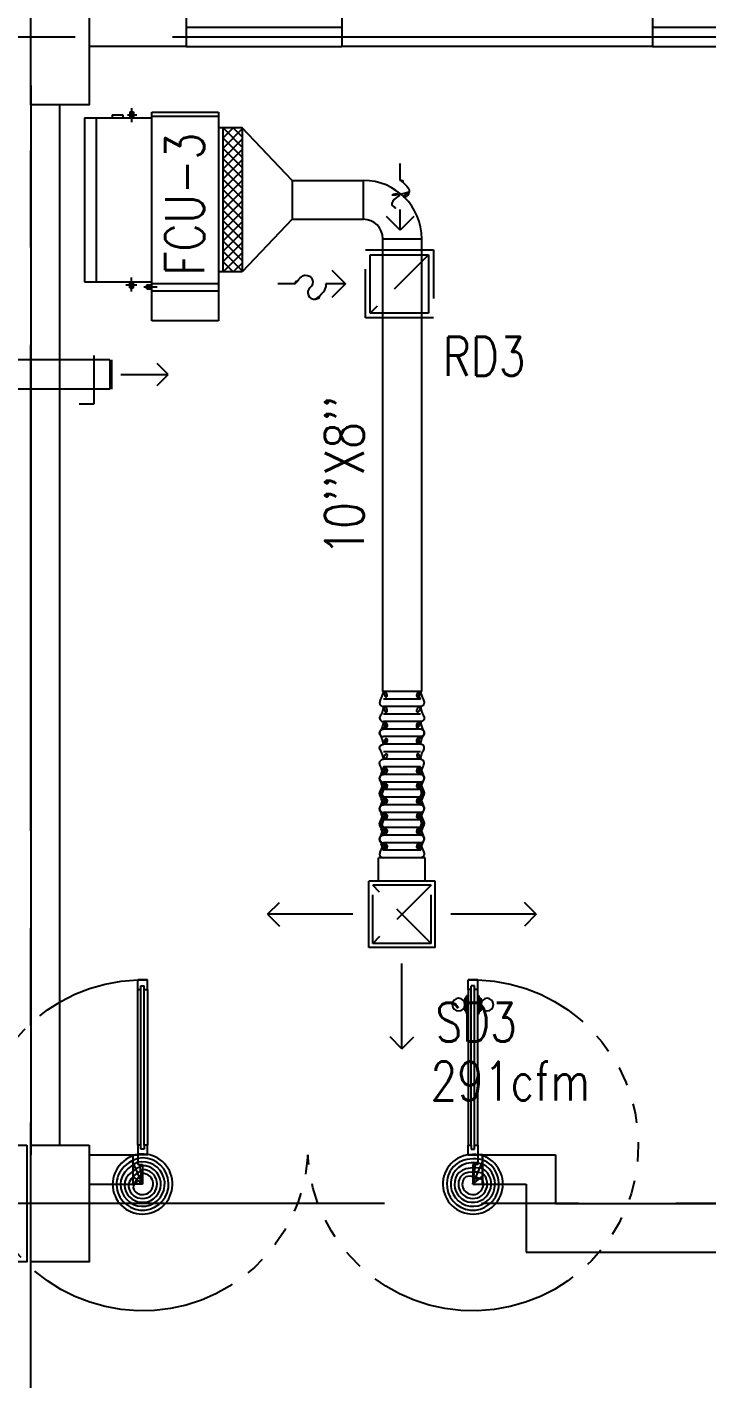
# Model space of a CAD drawing. Extents: x 417866029 to 417866302, y 43498040 to 43498122.
# Drawn here: x 417866072.73 to 417866076.23, y 43498077 to 43498083.96 of the extents above; entities that cross this region are included whole.
import ezdxf

# ---------------------------------------------------------------- set-up
doc = ezdxf.new("R2010")
doc.units = 0
doc.header["$MEASUREMENT"] = 0
doc.linetypes.add('CENTERX2', pattern=[4, 2.5, -0.5, 0.5, -0.5])
doc.linetypes.add('HIDDEN', pattern=[0.375, 0.25, -0.125])
doc.layers.get('0').update_dxf_attribs({"linetype": 'CONTINUOUS'})
for name, color, linetype in [('AXES', 11, 'CENTERX2'), ('COL', 7, 'CONTINUOUS'), ('DOOR', 9, 'CONTINUOUS'), ('DUCT', 6, 'CONTINUOUS'), ('FCU', 6, 'CONTINUOUS'), ('HAT', 11, 'CONTINUOUS'), ('M-AC-FLEX', 7, 'CONTINUOUS'), ('M-EGU.', 2, 'CONTINUOUS'), ('M-TEXT', 2, 'CONTINUOUS'), ('WALL', 9, 'CONTINUOUS'), ('WIN', 9, 'CONTINUOUS')]:
    doc.layers.add(name, color=color, linetype=linetype)
doc.styles.add('ROMANS', font='ROMANS.shx', dxfattribs={"width": 0.6})

# ---------------------------------------------------------------- blocks, each defined once
blk = doc.blocks.new('A$C272A55A0')
at = {"layer": 'DOOR', "color": 0, "linetype": 'ByBlock'}
for p, q in [((-0.0001203324354719371, 900.3541752648598), (-0.0001203324500238523, 1050.354175264831)), ((49.99987966756453, 1050.354175264918), (-0.0001203324354719371, 1050.354175264918)), ((49.99987966756453, 950.354175264918), (49.99987966756453, 1050.354175264918)), ((1749.999879667535, 950.354175264918), (1749.999879667535, 1050.354175264918)), ((1749.999879667535, 1050.354175264918), (1799.999879667535, 1050.354175264918)), ((1799.999879667535, 1050.354175264918), (1799.999879667535, 900.354175264918)), ((24.99987966756453, 950.354175264918), (49.99987966756453, 950.354175264918)), ((24.99987966756453, 900.354175264918), (24.99987966756453, 950.354175264918)), ((1774.999879667535, 950.354175264918), (1749.999879667535, 950.354175264918)), ((1774.999879667535, 900.354175264918), (1774.999879667535, 950.354175264918)), ((-0.0001203324354719371, 900.354175264918), (24.99987966756453, 900.354175264918)), ((74.99987966756453, 900.354175264918), (24.99987966756453, 900.354175264918)), ((24.99987966756453, 850.354175264918), (24.99987966756453, 900.354175264918)), ((41.99987966756453, 850.354175264918), (24.99987966756453, 850.354175264918)), ((57.99987966756453, 870.354175264918), (41.99987966756453, 870.354175264918)), ((41.99987966756453, 870.354175264918), (41.99987966756453, 850.354175264918)), ((57.99987966756453, 850.354175264918), (57.99987966756453, 870.354175264918)), ((74.99987966756453, 850.354175264918), (57.99987966756453, 850.354175264918)), ((74.99987966756453, 900.354175264918), (74.99987966756453, 850.354175264918)), ((1724.999879667535, 900.354175264918), (1774.999879667535, 900.354175264918)), ((1724.999879667535, 900.354175264918), (1724.999879667535, 850.354175264918)), ((1724.999879667535, 850.354175264918), (1741.999879667535, 850.354175264918)), ((1741.999879667535, 870.354175264918), (1757.999879667535, 870.354175264918)), ((1741.999879667535, 850.354175264918), (1741.999879667535, 870.354175264918)), ((1757.999879667535, 870.354175264918), (1757.999879667535, 850.354175264918)), ((1757.999879667535, 850.354175264918), (1774.999879667535, 850.354175264918)), ((1799.999879667535, 900.354175264918), (1774.999879667535, 900.354175264918)), ((1774.999879667535, 850.354175264918), (1774.999879667535, 900.354175264918)), ((1717.799879667495, 160.1117180435103), (1708.799879667495, 160.1117180435103)), ((1708.799879667495, 95.31171804352198), (1708.799879667495, 160.1117180435103)), ((1724.999879667535, 172.7117180435162), (1717.799879667495, 172.7117180435162)), ((1717.799879667495, 172.7117180435162), (1717.799879667495, 82.71171804351616)), ((1717.799879667495, 95.31171804352198), (1717.799879667495, 160.1117180435103)), ((1774.999879667535, 172.7117180435162), (1782.199879667576, 172.7117180435162)), ((1782.199879667576, 172.7117180435162), (1782.199879667576, 82.71171804351616)), ((1782.199879667576, 160.1117180435103), (1791.199879667576, 160.1117180435103)), ((1782.199879667576, 95.31171804352198), (1782.199879667576, 160.1117180435103)), ((1791.199879667576, 95.31171804352198), (1791.199879667576, 160.1117180435103)), ((1717.799879667495, 95.31171804352198), (1708.799879667495, 95.31171804352198)), ((1724.999879667535, 82.71171804351616), (1717.799879667495, 82.71171804351616)), ((1774.999879667535, 82.71171804351616), (1782.199879667576, 82.71171804351616)), ((1782.199879667576, 95.31171804352198), (1791.199879667576, 95.31171804352198)), ((24.99987966756453, 50.35417526491801), (41.99987966753542, 50.35417526491801)), ((24.99987966756453, 50.35417526491801), (24.99987966756453, 0.3541752649180125)), ((24.99987966756453, 0.3541752649180125), (74.99987966756453, 0.3541752649180125)), ((74.99987966756453, 0.3541752649180125), (24.99987966756453, 0.3541752649180125)), ((41.99987966753542, 50.35417526491801), (41.99987966753542, 30.35417526491801)), ((41.99987966756453, 30.35417526491801), (57.99987966756453, 30.35417526491801)), ((57.99987966756453, 50.35417526491801), (74.99987966756453, 50.35417526491801)), ((57.99987966756453, 50.35417526491801), (57.99987966756453, 30.35417526491801)), ((74.99987966756453, 50.35417526491801), (74.99987966704066, 0.3541752648889087)), ((1741.999879667535, 50.35417526491801), (1724.999879667535, 50.35417526491801)), ((1724.999879667535, 50.35417526491801), (1724.999879668059, 0.3541752648889087)), ((1774.999879667535, 0.3541752649180125), (1724.999879667535, 0.3541752649180125)), ((1724.999879667535, 0.3541752649180125), (1774.999879667535, 0.3541752649180125)), ((1741.999879667535, 50.35417526491801), (1741.999879667535, 30.35417526491801)), ((1757.999879667535, 30.35417526491801), (1741.999879667535, 30.35417526491801)), ((1774.999879667535, 50.35417526491801), (1757.999879667565, 50.35417526491801)), ((1757.999879667565, 50.35417526491801), (1757.999879667565, 30.35417526491801)), ((1774.999879667535, 50.35417526491801), (1774.999879667535, 0.3541752649180125))]:
    blk.add_line(p, q, dxfattribs=at)
at = {"layer": 'DOOR', "color": 9, "linetype": 'ByBlock'}
for p, q in [((49.99987966756453, 1050.354175264918), (-0.0001203324354719371, 1010.208440949064)), ((49.99987966756453, 1050.354175264918), (-0.0001203324354719371, 936.6442452724732)), ((49.99987966756453, 1050.354175264918), (36.64259362407029, 950.354175264918)), ((1749.999879667535, 1050.354175264918), (1799.999879667535, 1010.208440949064)), ((1749.999879667535, 1050.354175264918), (1799.999879667535, 936.6442452724732)), ((1749.999879667535, 1050.354175264918), (1763.35716571103, 950.354175264918))]:
    blk.add_line(p, q, dxfattribs=at)
at = {"layer": 'DOOR', "linetype": 'ByBlock'}
for p, q in [((24.99987966756453, 850.354175264918), (24.99987966756453, 50.35417526491801)), ((41.99987966756453, 850.354175264918), (41.99987966753542, 50.35417526491801)), ((57.99987966756453, 850.354175264918), (57.99987966756453, 50.35417526491801)), ((74.99987966756453, 50.35417526491801), (74.99987966756453, 850.354175264918)), ((1724.999879667535, 50.35417526491801), (1724.999879667535, 850.354175264918)), ((1741.999879667535, 850.354175264918), (1741.999879667535, 50.35417526491801)), ((1757.999879667535, 850.354175264918), (1757.999879667565, 50.35417526491801)), ((1774.999879667535, 850.354175264918), (1774.999879667535, 50.35417526491801))]:
    blk.add_line(p, q, dxfattribs=at)
at = {"layer": 'DOOR', "color": 0, "linetype": 'ByBlock'}
for centre in [(1676.468935452576, 127.7117180435162), (1823.530823882553, 127.7117180435162)]:
    blk.add_circle(centre, 32.39999999998526, dxfattribs=at)
at = {"layer": 'DOOR', "color": 9, "linetype": 'ByBlock'}
for centre, radius, start, end in [((49.99987966756453, 1050.354175264918), 34.40195781277725, 180, 270), ((49.99987966756453, 1050.354175264918), 14.40195781277725, 180, 270), ((1749.999879667535, 1050.354175264918), 14.40195781277725, 270, 0), ((1749.999879667535, 1050.354175264918), 34.40195781277725, 270, 0), ((49.99987966756453, 1050.354175264918), 54.40195781277725, 203.2073828919769, 270), ((49.99987966756453, 1050.354175264918), 74.40195781277725, 227.7764264168309, 270), ((1749.999879667535, 1050.354175264918), 54.40195781277725, 270, 336.7926171080232), ((1749.999879667535, 1050.354175264918), 74.40195781277725, 270, 312.2235735831691), ((49.99987966756453, 1050.354175264918), 94.40195781277725, 238.0181880330829, 270), ((49.99987966756453, 1050.354175264918), 114.4019578127773, 244.083841882062, 257.3774258712915), ((49.99987966756453, 1050.354175264918), 134.4019578127773, 248.1598493930308, 259.2800236451595), ((49.99987966756453, 1050.354175264918), 154.4019578127773, 251.1052885492919, 256.2857707775486), ((1749.999879667535, 1050.354175264918), 94.40195781277725, 270, 301.9818119669171), ((1749.999879667535, 1050.354175264918), 114.4019578127773, 282.6225741287084, 295.916158117938), ((1749.999879667535, 1050.354175264918), 134.4019578127773, 280.7199763548405, 291.8401506069692), ((1749.999879667535, 1050.354175264918), 154.4019578127773, 283.7142292224514, 288.8947114507081)]:
    blk.add_arc(centre, radius, start, end, dxfattribs=at)
at = {"layer": 'DOOR', "linetype": 'HIDDEN', "ltscale": 0.5}
for centre, radius, start, end in [((49.99987966756453, 851.395841931575), 851.4087845464003, 268.3173765331032, 3.296482377102192), ((1749.999879667521, 851.3958419315459), 851.4087845463584, 176.7035176228957, 271.6826234668978)]:
    blk.add_arc(centre, radius, start, end, dxfattribs=at)
at = {"layer": 'WALL', "linetype": 'ByBlock'}
blk.add_line((1799.999879667565, 900.3541752650344), (1799.99987966755, 1050.354175265005), dxfattribs=at)
blk = doc.blocks.new('*X42')
at = {"color": 0}
for p, q in [((16890.47746209932, -2466.570672882412), (16943.4517006644, -2413.596434317336)), ((16890.47746209932, -2519.603681471403), (16990.47746209933, -2419.603681471401)), ((16990.47746209933, -2512.466117304769), (16891.6077791119, -2413.596434317336)), ((16990.47746209933, -2459.433108715778), (16944.64078770089, -2413.596434317336)), ((16990.47746209933, -2565.49912589376), (16890.47746209932, -2465.499125893757)), ((16890.47746209932, -2572.636690060394), (16990.47746209933, -2472.636690060392)), ((16990.47746209933, -2618.532134482751), (16890.47746209932, -2518.532134482748)), ((16890.47746209932, -2625.669698649385), (16990.47746209933, -2525.669698649383)), ((16990.47746209933, -2671.565143071742), (16890.47746209932, -2571.565143071739)), ((16890.47746209932, -2678.702707238376), (16990.47746209933, -2578.702707238374)), ((16990.47746209933, -2724.598151660733), (16890.47746209932, -2624.59815166073)), ((16890.47746209932, -2731.735715827367), (16990.47746209933, -2631.735715827365)), ((16990.47746209933, -2777.631160249724), (16890.47746209932, -2677.631160249721)), ((16890.47746209932, -2784.768724416358), (16990.47746209933, -2684.768724416357)), ((16990.47746209933, -2830.664168838715), (16890.47746209932, -2730.664168838713)), ((16890.47746209932, -2837.801733005349), (16990.47746209933, -2737.801733005348)), ((16990.47746209933, -2883.697177427706), (16890.47746209932, -2783.697177427704)), ((16890.47746209932, -2890.83474159434), (16990.47746209933, -2790.834741594339)), ((16990.47746209933, -2936.730186016697), (16890.47746209932, -2836.730186016694)), ((16890.47746209932, -2943.867750183331), (16990.47746209933, -2843.86775018333)), ((16990.47746209933, -2989.763194605689), (16890.47746209932, -2889.763194605686)), ((16890.47746209932, -2996.900758772323), (16990.47746209933, -2896.900758772321)), ((16990.47746209933, -3042.796203194679), (16890.47746209932, -2942.796203194677)), ((16890.47746209932, -3049.933767361314), (16990.47746209933, -2949.933767361312)), ((16990.47746209933, -3095.82921178367), (16890.47746209932, -2995.829211783668)), ((16890.47746209932, -3102.966775950305), (16990.47746209933, -3002.966775950303)), ((16990.47746209933, -3148.862220372662), (16890.47746209932, -3048.862220372659)), ((16891.53081232129, -3154.946434317336), (16990.47746209933, -3055.999784539294)), ((16943.52866745501, -3154.946434317336), (16890.47746209932, -3101.89522896165)), ((16944.56382091028, -3154.946434317336), (16990.47746209933, -3109.032793128285))]:
    blk.add_line(p, q, dxfattribs=at)
blk = doc.blocks.new('WHE06')
at = {"color": 3}
for p, q in [((688.9750000238419, 621.5), (346.0749999880791, 621.5)), ((346.0749999880791, 621.5), (346.0749999880791, 469.1000000014901)), ((688.9750000238419, 469.1000000014901), (688.9750000238419, 621.5)), ((60.32499998807907, -422.25), (60.32499998807907, 422.25)), ((212.2971614003181, 437.25), (269.0589052438736, 437.25)), ((232.1000000238419, 452.25), (232.1000000238419, 422.25)), ((232.1000000238419, 452.25), (252.1000000238419, 452.25)), ((242.1000000238419, 472.1842434704304), (242.1000000238419, 399.4801759719849)), ((252.1000000238419, 452.25), (252.1000000238419, 422.25)), ((304.9940044879913, 447.6499999985099), (373.2827185988426, 447.6499999985099)), ((321.0749999880791, 457.6499999985099), (321.0749999880791, 437.6499999985099)), ((321.0749999880791, 457.6499999985099), (346.0749999880791, 457.6499999985099)), ((321.0749999880791, 437.6499999985099), (346.0749999880791, 437.6499999985099)), ((346.0749999880791, 430.4178223386407), (688.9750000238419, 430.4178223386407)), ((811.1999999880791, 370.6749999970198), (688.9750000238419, 370.6749999970198)), ((711.1999999880791, -370.6749999970198), (711.1999999880791, 370.6749999970198)), ((811.1999999880791, -370.6749999970198), (811.1999999880791, 370.6749999970198)), ((242.1000000238419, -472.1842434704304), (242.1000000238419, -399.4801759719849)), ((811.1999999880791, -370.6749999970198), (688.9750000238419, -370.6749999970198)), ((141.6357128024101, -437.25), (141.6357128024101, -422.25)), ((141.6357128024101, -437.25), (196.5700032711029, -437.25)), ((196.5700032711029, -437.25), (196.5700032711029, -422.25)), ((221.3790392279625, -437.25), (269.0589052438736, -437.25)), ((232.1000000238419, -452.25), (232.1000000238419, -422.25)), ((232.1000000238419, -452.25), (252.1000000238419, -452.25)), ((252.1000000238419, -452.25), (252.1000000238419, -422.25)), ((346.0749999880791, -430.4178223386407), (688.9750000238419, -430.4178223386407))]:
    blk.add_line(p, q, dxfattribs=at)
at = {"color": 6}
for p, q in [((0, -422.25), (0, 422.25)), ((0, 422.25), (346.0749999880791, 422.25)), ((346.0749999880791, 469.1000000014901), (346.0749999880791, -450.8250000029802)), ((688.9750000238419, 469.1000000014901), (346.0749999880791, 469.1000000014901)), ((688.9750000238419, -450.8250000029802), (688.9750000238419, 469.1000000014901)), ((0, -422.25), (346.0749999880791, -422.25)), ((346.0749999880791, -450.8250000029802), (688.9750000238419, -450.8250000029802))]:
    blk.add_line(p, q, dxfattribs=at)
at = {"color": 11}
blk.add_blockref('*X42', (-16179.27746212482, 2784.271434314549), dxfattribs=at)
blk = doc.blocks.new('C11')
at = {"layer": 'HAT'}
h = blk.add_hatch(dxfattribs=at)
h.set_pattern_fill('ANSI31', color=256, scale=300, style=0)
h.set_pattern_definition([(45, (-248556.1822811713, -75061.0053373936), (-26.51650429449553, 26.51650429449553), [])])
h.paths.add_polyline_path([(300.0000000000291, 700), (-2.91038304567337e-11, 700), (0, 349.9999999998981), (300.0000000000291, 349.9999999998981)])
h.paths.add_polyline_path([(300, 349.9999999998981), (-2.91038304567337e-11, 349.9999999998981), (-2.91038304567337e-11, 0), (300.0000000000291, 0)])
at = {"layer": 'COL'}
blk.add_lwpolyline([(300.0000000000291, 700), (299.9999999999709, 0), (0, 0), (0, 700)], close=True, dxfattribs=at)
blk = doc.blocks.new('C5V')
at = {"layer": 'HAT'}
h = blk.add_hatch(dxfattribs=at)
h.set_pattern_fill('ANSI31', color=256, scale=300, style=0)
h.set_pattern_definition([(45, (-249196.1822811713, -54711.00533739357), (-26.51650429449553, 26.51650429449553), [])])
h.paths.add_polyline_path([(-19.9999999999709, 600.0000000000073), (-320, 600.0000000000073), (-320.0000000000291, 299.99999999992), (-19.99999999991269, 299.99999999992)])
h.paths.add_polyline_path([(-19.9999999999709, 299.9999999999127), (-320, 299.9999999999127), (-320, 7.275957614183426e-12), (-19.99999999994179, 7.275957614183426e-12)])
h = blk.add_hatch(dxfattribs=at)
h.set_pattern_fill('ANSI31', color=256, scale=300, style=0)
h.set_pattern_definition([(45, (-248876.1822811713, -54711.00533739358), (-26.51650429449553, 26.51650429449553), [])])
h.paths.add_polyline_path([(300.0000000000582, 600), (2.91038304567337e-11, 600), (0, 299.9999999999127), (300.0000000001164, 299.9999999999127)])
h.paths.add_polyline_path([(300.0000000000582, 299.9999999999054), (2.91038304567337e-11, 299.9999999999054), (2.91038304567337e-11, 0), (300.0000000000873, 0)])
at = {"layer": 'COL'}
for points in [[(-19.99999999994179, 600.0000000000073), (-19.99999999994179, 7.275957614183426e-12), (-320.0000000000291, 7.275957614183426e-12), (-320.0000000000291, 600.0000000000073)], [(300.0000000000873, 600), (300.0000000000873, 0), (0, 0), (0, 600)]]:
    blk.add_lwpolyline(points, close=True, dxfattribs=at)

msp = doc.modelspace()

# ---------------------------------------------------------------- linework, layer by layer
at = {"layer": 'AXES'}
for p, q in [((417866072.7536889, 43498039.82212118), (417866072.7536889, 43498117.95885224)), ((417866029.482244, 43498083.90641482), (417866098.5736889, 43498083.90641482)), ((417866098.5736889, 43498077.90641482), (417866029.482244, 43498077.90641482))]:
    msp.add_line(p, q, dxfattribs=at)
at = {"layer": 'DUCT', "linetype": 'ByBlock'}
for p, q in [((417866074.0984255, 43498083.16773297), (417866073.8417197, 43498083.43840797)), ((417866074.0984255, 43498083.16773297), (417866074.4653572, 43498083.16773297)), ((417866074.0984255, 43498083.16773297), (417866074.0984255, 43498082.96773297)), ((417866074.4653572, 43498082.96773297), (417866074.4653572, 43498083.16773297)), ((417866074.0984255, 43498082.96773297), (417866073.8417197, 43498082.69705797)), ((417866074.0984255, 43498082.96773297), (417866074.4653572, 43498082.96773297)), ((417866074.5653572, 43498080.5397293), (417866074.5653572, 43498082.86773297)), ((417866074.5653572, 43498082.86773297), (417866074.7653572, 43498082.86773297)), ((417866074.7653572, 43498080.5397293), (417866074.7653572, 43498082.86773297)), ((417866073.1595376, 43498082.244356), (417866069.7898627, 43498082.244356)), ((417866073.0773975, 43498082.266642), (417866073.0773975, 43498082.017362)), ((417866073.1595376, 43498082.244356), (417866073.1595376, 43498082.094356)), ((417866073.1681957, 43498082.244356), (417866073.1681957, 43498082.094356)), ((417866073.1595376, 43498082.094356), (417866069.8738823, 43498082.094356)), ((417866073.0773975, 43498082.017362), (417866073.0025356, 43498082.017362)), ((417866074.7653572, 43498080.5397293), (417866074.5653572, 43498080.5397293))]:
    msp.add_line(p, q, dxfattribs=at)
for radius in [0.3, 0.1]:
    msp.add_arc((417866074.4653572, 43498082.86773297), radius, 0, 90, dxfattribs=at)
at = {"layer": 'M-AC-FLEX', "color": 11}
for p, q in [((417866074.7591858, 43498080.50072926), (417866074.5681919, 43498080.50072926)), ((417866074.7591858, 43498080.46172929), (417866074.5681919, 43498080.46172929)), ((417866074.7591858, 43498080.42272925), (417866074.5681919, 43498080.42272925)), ((417866074.7591858, 43498080.38441306), (417866074.5681919, 43498080.38441306)), ((417866074.7591858, 43498080.38441306), (417866074.5681919, 43498080.38441306)), ((417866074.7591858, 43498080.38441306), (417866074.5681919, 43498080.38441306)), ((417866074.7591858, 43498080.34541309), (417866074.5681919, 43498080.34541309)), ((417866074.7591858, 43498080.34541309), (417866074.5681919, 43498080.34541309)), ((417866074.7591858, 43498080.34541309), (417866074.5681919, 43498080.34541309)), ((417866074.7591858, 43498080.30709684), (417866074.5681919, 43498080.30709684)), ((417866074.7591858, 43498080.30709684), (417866074.5681919, 43498080.30709684)), ((417866074.7591858, 43498080.30709684), (417866074.5681919, 43498080.30709684)), ((417866074.7591858, 43498080.26809686), (417866074.5681919, 43498080.26809686)), ((417866074.7591858, 43498080.26809686), (417866074.5681919, 43498080.26809686)), ((417866074.7591858, 43498080.26809686), (417866074.5681919, 43498080.26809686)), ((417866074.7591858, 43498080.22978067), (417866074.5681919, 43498080.22978067)), ((417866074.7591858, 43498080.19078064), (417866074.5681919, 43498080.19078064)), ((417866074.7591858, 43498080.15178066), (417866074.5681919, 43498080.15178066)), ((417866074.7591858, 43498080.11278063), (417866074.5681919, 43498080.11278063)), ((417866074.7591858, 43498080.07378066), (417866074.5681919, 43498080.07378066)), ((417866074.7591858, 43498080.03478062), (417866074.5681919, 43498080.03478062)), ((417866074.7591858, 43498079.99579775), (417866074.5681919, 43498079.99579775)), ((417866074.7591858, 43498079.95679772), (417866074.5681919, 43498079.95679772)), ((417866074.7591858, 43498079.95679772), (417866074.5681919, 43498079.95679772)), ((417866074.7591858, 43498079.91779774), (417866074.5681919, 43498079.91779774)), ((417866074.7591858, 43498079.91779774), (417866074.5681919, 43498079.91779774)), ((417866074.7591858, 43498079.87879771), (417866074.5681919, 43498079.87879771)), ((417866074.7591858, 43498079.83981484), (417866074.5681919, 43498079.83981484)), ((417866074.7591858, 43498079.80081481), (417866074.5681919, 43498079.80081481)), ((417866074.7591858, 43498079.76181483), (417866074.5681919, 43498079.76181483)), ((417866074.7591858, 43498079.7228148), (417866074.5681919, 43498079.7228148)), ((417866074.7591858, 43498079.68381482), (417866074.5681919, 43498079.68381482))]:
    msp.add_line(p, q, dxfattribs=at)
at = {"layer": 'M-AC-FLEX'}
for points in [[(417866074.5681919, 43498080.5397293, -0.9999999999999997), (417866074.5681919, 43498080.50072926, 0.9999999999999997), (417866074.5681919, 43498080.46172929, -1), (417866074.5681919, 43498080.42272925, 1.018005099723095), (417866074.5681919, 43498080.38441306)], [(417866074.7591858, 43498080.5397293, 0.9999999999999997), (417866074.7591858, 43498080.50072926, -0.9999999999999997), (417866074.7591858, 43498080.46172929, 0.9999999999999997), (417866074.7591858, 43498080.42272925, -1.01800509972273), (417866074.7591858, 43498080.38441306)], [(417866074.7591858, 43498080.50072926, -0.9057684520541925), (417866074.7553572, 43498080.53934976, -0.9057684520541925)], [(417866074.5681919, 43498080.38441306, -1), (417866074.5681919, 43498080.34541309, 1.018005099723095), (417866074.5681919, 43498080.30709684)], [(417866074.5681919, 43498080.26809686, 1), (417866074.5681919, 43498080.30709684, -1.018005099723095), (417866074.5681919, 43498080.34541309)], [(417866074.7591858, 43498080.38441306, 1), (417866074.7591858, 43498080.34541309, -1.01800509972273), (417866074.7591858, 43498080.30709684)], [(417866074.7591858, 43498080.26809686, -1), (417866074.7591858, 43498080.30709684, 1.01800509972273), (417866074.7591858, 43498080.34541309)], [(417866074.5681919, 43498080.11278063, 0.9999999999999997), (417866074.5681919, 43498080.15178066, -0.9999999999999997), (417866074.5681919, 43498080.19078064, 1), (417866074.5681919, 43498080.22978067, -1.018005099723095), (417866074.5681919, 43498080.26809686)], [(417866074.7591858, 43498080.11278063, -0.9999999999999997), (417866074.7591858, 43498080.15178066, 0.9999999999999997), (417866074.7591858, 43498080.19078064, -0.9999999999999997), (417866074.7591858, 43498080.22978067, 1.01800509972273), (417866074.7591858, 43498080.26809686)], [(417866074.5681919, 43498080.15178066, -1), (417866074.5681919, 43498080.11278063, 0.9999999999999997), (417866074.5681919, 43498080.07378066)], [(417866074.7591858, 43498080.15178066, 1), (417866074.7591858, 43498080.11278063, -0.9999999999999997), (417866074.7591858, 43498080.07378066)], [(417866074.5681919, 43498080.07378066, -1), (417866074.5681919, 43498080.03478062, 0.9999999999999997), (417866074.5681919, 43498079.99578065)], [(417866074.5681919, 43498080.03478062, 1), (417866074.5681919, 43498080.07378066, -0.9999999999999997), (417866074.5681919, 43498080.11278063)], [(417866074.7591858, 43498080.03478062, -1), (417866074.7591858, 43498080.07378066, 0.9999999999999997), (417866074.7591858, 43498080.11278063)], [(417866074.7591858, 43498080.07378066, 1), (417866074.7591858, 43498080.03478062, -0.9999999999999997), (417866074.7591858, 43498079.99578065)], [(417866074.5681748, 43498080.03479772, 0.999563032576603), (417866074.5681919, 43498079.99579775)], [(417866074.5681919, 43498079.95679772, 1), (417866074.5681919, 43498079.99579775, -0.9999999999999997), (417866074.5681919, 43498080.03479773)], [(417866074.5681748, 43498079.99578065, -0.999563032576603), (417866074.5681919, 43498080.03478062)], [(417866074.5681919, 43498079.99579775, -1), (417866074.5681919, 43498079.95679772, 0.9999999999999997), (417866074.5681919, 43498079.91779774)], [(417866074.5681919, 43498079.99579775, -1), (417866074.5681919, 43498079.95679772, 0.9999999999999997), (417866074.5681919, 43498079.91779774)], [(417866074.7591858, 43498079.95679772, -1), (417866074.7591858, 43498079.99579775, 0.9999999999999997), (417866074.7591858, 43498080.03479773)], [(417866074.7591858, 43498079.99579775, 1), (417866074.7591858, 43498079.95679772, -0.9999999999999997), (417866074.7591858, 43498079.91779774)], [(417866074.7591858, 43498079.99579775, 1), (417866074.7591858, 43498079.95679772, -0.9999999999999997), (417866074.7591858, 43498079.91779774)], [(417866074.7591687, 43498080.03479774, 0.000218550203096529), (417866074.7591858, 43498080.03479773, -0.9999999999999997), (417866074.7591858, 43498079.99579775)], [(417866074.7591687, 43498079.99578064, -0.000218550203096529), (417866074.7591858, 43498079.99578065, 0.9999999999999997), (417866074.7591858, 43498080.03478062)], [(417866074.5681919, 43498079.87879771, 1), (417866074.5681919, 43498079.91779774, -0.9999999999999997), (417866074.5681919, 43498079.95679772)], [(417866074.5681919, 43498079.87879771, 1), (417866074.5681919, 43498079.91779774, -0.9999999999999997), (417866074.5681919, 43498079.95679772)], [(417866074.7591858, 43498079.87879771, -1), (417866074.7591858, 43498079.91779774, 0.9999999999999997), (417866074.7591858, 43498079.95679772)], [(417866074.7591858, 43498079.87879771, -1), (417866074.7591858, 43498079.91779774, 0.9999999999999997), (417866074.7591858, 43498079.95679772)], [(417866074.5681748, 43498079.87881481, 0.999563032576603), (417866074.5681919, 43498079.83981484)], [(417866074.5681919, 43498079.80081481, 1), (417866074.5681919, 43498079.83981484, -0.9999999999999997), (417866074.5681919, 43498079.87881482)], [(417866074.5681748, 43498079.83979774, -0.999563032576603), (417866074.5681919, 43498079.87879771)], [(417866074.5681919, 43498079.91779774, -1), (417866074.5681919, 43498079.87879771, 0.9999999999999997), (417866074.5681919, 43498079.83979774)], [(417866074.7591858, 43498079.91779774, 1), (417866074.7591858, 43498079.87879771, -0.9999999999999997), (417866074.7591858, 43498079.83979774)], [(417866074.7591858, 43498079.80081481, -1), (417866074.7591858, 43498079.83981484, 0.9999999999999997), (417866074.7591858, 43498079.87881482)], [(417866074.7591687, 43498079.87881482, 0.000218550203096529), (417866074.7591858, 43498079.87881482, -0.9999999999999997), (417866074.7591858, 43498079.83981484)], [(417866074.7591687, 43498079.83979773, -0.000218550203096529), (417866074.7591858, 43498079.83979774, 0.9999999999999997), (417866074.7591858, 43498079.87879771)], [(417866074.5681919, 43498079.83981484, -1), (417866074.5681919, 43498079.80081481, 0.9999999999999997), (417866074.5681919, 43498079.76181483)], [(417866074.5681919, 43498079.7228148, 1), (417866074.5681919, 43498079.76181483, -0.9999999999999997), (417866074.5681919, 43498079.80081481)], [(417866074.7591858, 43498079.83981484, 1), (417866074.7591858, 43498079.80081481, -0.9999999999999997), (417866074.7591858, 43498079.76181483)], [(417866074.7591858, 43498079.7228148, -1), (417866074.7591858, 43498079.76181483, 0.9999999999999997), (417866074.7591858, 43498079.80081481)], [(417866074.5681919, 43498079.76181483, -1), (417866074.5681919, 43498079.7228148, 0.9999999999999997), (417866074.5681919, 43498079.68381482)], [(417866074.7591858, 43498079.76181483, 1), (417866074.7591858, 43498079.7228148, -0.9999999999999997), (417866074.7591858, 43498079.68381482)]]:
    msp.add_lwpolyline(points, format="xyb", dxfattribs=at)
for centre, radius, start, end in [((417866074.5681979, 43498080.36491308), 0.0195000009375944, 298.4313693136773, 90.01776873735042), ((417866074.5681979, 43498080.36491308), 0.0195000009375944, 298.4313693136773, 90.01776873735042), ((417866074.5681979, 43498080.36491308), 0.0195000009375944, 269.9822312626496, 61.56863068632271), ((417866074.5681979, 43498080.36491308), 0.0195000009375944, 269.9822312626496, 61.56863068632271), ((417866074.7591858, 43498080.36491308), 0.01949999999998908, 90.00000000000001, 241.5686377089258), ((417866074.7591858, 43498080.36491308), 0.01949999999998908, 118.4313622910742, 270), ((417866074.5681979, 43498080.28759684), 0.0195000009375944, 298.4313693136773, 90.01776873735042), ((417866074.5681979, 43498080.28759684), 0.0195000009375944, 298.4313693136773, 90.01776873735042), ((417866074.5681979, 43498080.28759684), 0.0195000009375944, 269.9822312626496, 61.56863068632271), ((417866074.5681979, 43498080.28759684), 0.0195000009375944, 269.9822312626496, 61.56863068632271), ((417866074.7591858, 43498080.28759684), 0.01949999999998908, 90.00000000000001, 241.5686377089258), ((417866074.7591858, 43498080.28759684), 0.01949999999998908, 118.4313622910742, 270)]:
    msp.add_arc(centre, radius, start, end, dxfattribs=at)
at = {"layer": 'M-EGU.'}
for p, q in [((417866074.6541473, 43498083.16880542), (417866074.6541473, 43498083.25480197)), ((417866074.6541473, 43498082.91165816), (417866074.6541473, 43498083.01851526)), ((417866074.6541473, 43498082.91165816), (417866074.5834375, 43498082.98236898)), ((417866074.724857, 43498082.98236898), (417866074.6541473, 43498082.91165816)), ((417866074.5009857, 43498082.48576055), (417866074.5009857, 43498082.78576116)), ((417866074.5009857, 43498082.78576116), (417866074.8009818, 43498082.78576116)), ((417866074.8009818, 43498082.78576116), (417866074.8009818, 43498082.48576055)), ((417866074.3028695, 43498082.70613654), (417866074.3735793, 43498082.63542572)), ((417866074.1132823, 43498082.63542572), (417866074.0246463, 43498082.63542572)), ((417866074.3735793, 43498082.63542572), (417866074.272518, 43498082.63542572)), ((417866074.3735793, 43498082.63542572), (417866074.3028695, 43498082.56471489)), ((417866074.8009818, 43498082.48576055), (417866074.5009857, 43498082.48576055)), ((417866073.4612564, 43498082.16968208), (417866073.4046879, 43498082.22625062)), ((417866073.2169555, 43498082.16968208), (417866073.4612564, 43498082.16968208)), ((417866073.4046879, 43498082.11311354), (417866073.4612564, 43498082.16968208)), ((417866074.7836888, 43498079.68381482), (417866074.5436888, 43498079.68381482)), ((417866074.5436888, 43498079.56381482), (417866074.5436888, 43498079.68381482)), ((417866074.7836888, 43498079.68381482), (417866074.5436888, 43498079.68381482)), ((417866074.7836888, 43498079.56381482), (417866074.7836888, 43498079.68381482)), ((417866074.4932888, 43498079.22301482), (417866074.4932888, 43498079.56381482)), ((417866074.8340889, 43498079.56381482), (417866074.4932888, 43498079.56381482)), ((417866074.8340889, 43498079.22301482), (417866074.8340889, 43498079.56381482)), ((417866073.9724888, 43498079.39341482), (417866074.0335829, 43498079.45450885)), ((417866075.3548889, 43498079.39341482), (417866075.2937948, 43498079.45450885)), ((417866074.4112965, 43498079.39341482), (417866073.9724888, 43498079.39341482)), ((417866073.9724888, 43498079.39341482), (417866074.0335829, 43498079.33232079)), ((417866075.3548889, 43498079.39341482), (417866074.9160812, 43498079.39341482)), ((417866075.3548889, 43498079.39341482), (417866075.2937948, 43498079.33232079)), ((417866074.8340889, 43498079.22301482), (417866074.4932888, 43498079.22301482)), ((417866074.6636888, 43498078.70221482), (417866074.6636888, 43498079.14102248)), ((417866074.6636888, 43498078.70221482), (417866074.6025948, 43498078.76330885)), ((417866074.6636888, 43498078.70221482), (417866074.7247829, 43498078.76330885))]:
    msp.add_line(p, q, dxfattribs=at)
at = {"layer": 'M-EGU.', "linetype": 'HIDDEN'}
for p, q in [((417866074.475986, 43498082.4607605), (417866074.475986, 43498082.81076121)), ((417866074.475986, 43498082.81076121), (417866074.8259815, 43498082.81076121)), ((417866074.8009818, 43498082.78576116), (417866074.5009857, 43498082.48576055)), ((417866074.8259815, 43498082.81076121), (417866074.8259815, 43498082.4607605)), ((417866074.8259815, 43498082.4607605), (417866074.475986, 43498082.4607605)), ((417866074.8140888, 43498079.24301482), (417866074.5132889, 43498079.54381482)), ((417866074.8140888, 43498079.54381482), (417866074.5132889, 43498079.24301482)), ((417866074.5132889, 43498079.24301482), (417866074.5132889, 43498079.54381482)), ((417866074.8140888, 43498079.54381482), (417866074.5132889, 43498079.54381482)), ((417866074.8140888, 43498079.24301482), (417866074.8140888, 43498079.54381482)), ((417866074.8140888, 43498079.24301482), (417866074.5132889, 43498079.24301482))]:
    msp.add_line(p, q, dxfattribs=at)
at = {"layer": 'M-EGU.'}
for points in [[(417866074.6541473, 43498083.16880542, -0.1878616880635112), (417866074.6910211, 43498083.14607546, -0.2026446714702415), (417866074.7008988, 43498083.10692123, -0.6169147816705048), (417866074.650779, 43498083.09072697, 0.6687084752237648), (417866074.603588, 43498083.07155885, 0.1942850651709176), (417866074.617819, 43498083.03568345, 0.1860514396155063), (417866074.6541473, 43498083.01851526)], [(417866074.1132823, 43498082.63542572, -0.1324001419046424), (417866074.1355658, 43498082.66760211, -0.15664048728736), (417866074.1663609, 43498082.68029899, -0.7366118572675341), (417866074.1915986, 43498082.61735713, 0.7742319307937748), (417866074.2194394, 43498082.55653062, 0.2033489946306821), (417866074.2615889, 43498082.58398623, 0.1938082075567039), (417866074.272518, 43498082.63542572)]]:
    msp.add_lwpolyline(points, format="xyb", dxfattribs=at)
at = {"layer": 'WALL'}
for p, q in [((417866073.5536888, 43498084.15641482), (417866073.5536888, 43498083.85641482)), ((417866074.3536888, 43498084.15641482), (417866074.3536888, 43498083.85641482)), ((417866075.9536889, 43498084.15641482), (417866075.9536889, 43498083.85641482)), ((417866073.5536888, 43498083.85641482), (417866073.0536888, 43498083.85641482)), ((417866075.9536889, 43498083.85641482), (417866074.3536888, 43498083.85641482)), ((417866072.7536888, 43498083.65641482), (417866072.7536888, 43498078.15641482)), ((417866072.9036888, 43498078.20641482), (417866072.9036888, 43498083.55641482)), ((417866073.0536888, 43498078.15641482), (417866073.2786918, 43498078.15641482)), ((417866073.2786918, 43498078.15641482), (417866073.2786908, 43498078.00641482)), ((417866075.0786905, 43498078.15641482), (417866075.4536879, 43498078.15641482)), ((417866075.0786905, 43498078.15641482), (417866075.0786915, 43498078.00641482)), ((417866075.4536879, 43498078.15641482), (417866075.4536901, 43498077.90641482)), ((417866073.0536888, 43498078.00641482), (417866073.2786908, 43498078.00641482)), ((417866075.0786905, 43498078.00641482), (417866075.3036888, 43498078.00641482)), ((417866075.3036888, 43498078.00641482), (417866075.303691, 43498077.65641482)), ((417866075.4536901, 43498077.90641482), (417866077.3036888, 43498077.90641482)), ((417866075.303691, 43498077.65641482), (417866077.3052828, 43498077.65641482))]:
    msp.add_line(p, q, dxfattribs=at)
at = {"layer": 'WALL', "linetype": 'ByBlock', "ltscale": 0.3}
msp.add_lwpolyline([(417866073.0536888, 43498083.55641482), (417866072.7536888, 43498083.55641482), (417866072.7536888, 43498084.25641482), (417866073.0536888, 43498084.25641482)], close=True, dxfattribs=at)
at = {"layer": 'WIN'}
for p, q in [((417866073.5536888, 43498083.95641482), (417866074.3536888, 43498083.95641482)), ((417866073.5536888, 43498083.90641482), (417866074.3536888, 43498083.90641482)), ((417866075.9536889, 43498083.95641482), (417866076.7536888, 43498083.95641482)), ((417866075.9536889, 43498083.90641482), (417866076.7536888, 43498083.90641482)), ((417866073.5536888, 43498083.85641482), (417866074.3536888, 43498083.85641482)), ((417866075.9536889, 43498083.85641482), (417866076.7536888, 43498083.85641482))]:
    msp.add_line(p, q, dxfattribs=at)

# ---------------------------------------------------------------- block references
at = {"layer": 'DOOR', "color": 0, "linetype": 'ByBlock', "xscale": -0.0009999871253967285, "yscale": 0.001000002026557922, "zscale": 0.001, "rotation": 180}
msp.add_blockref('A$C272A55A0', (417866073.2786909, 43498079.056769), dxfattribs=at)
at = {"layer": 'FCU', "linetype": 'ByBlock', "xscale": -0.0009999871253967285, "yscale": 0.001000002026557922, "zscale": 0.001, "rotation": 180}
msp.add_blockref('WHE06', (417866073.0305197, 43498083.06773297), dxfattribs=at)
at = {"layer": 'HAT', "xscale": 0.0009999871253967285, "yscale": 0.001000002026557922, "zscale": 0.001}
for name, p in [('C11', (417866072.7536889, 43498083.55641482)), ('C5V', (417866072.7536889, 43498077.60641482))]:
    msp.add_blockref(name, p, dxfattribs=at)

# ---------------------------------------------------------------- texts
at = {"layer": 'M-TEXT', "style": 'ROMANS', "width": 0.8}
for s, p in [('FCU-3', (417866073.6459002, 43498082.67886845)), ("10''X8''", (417866074.467393, 43498081.23942836))]:
    msp.add_text(s, height=0.2, rotation=90, dxfattribs=at).set_placement(p)
for s, p in [('RD3', (417866074.8735917, 43498082.1629343)), ('SD3', (417866074.8360577, 43498078.73866128)), ('291cfm', (417866074.8103658, 43498078.43629953))]:
    msp.add_text(s, height=0.2, dxfattribs=at).set_placement(p)

doc.saveas('drawing.dxf')
